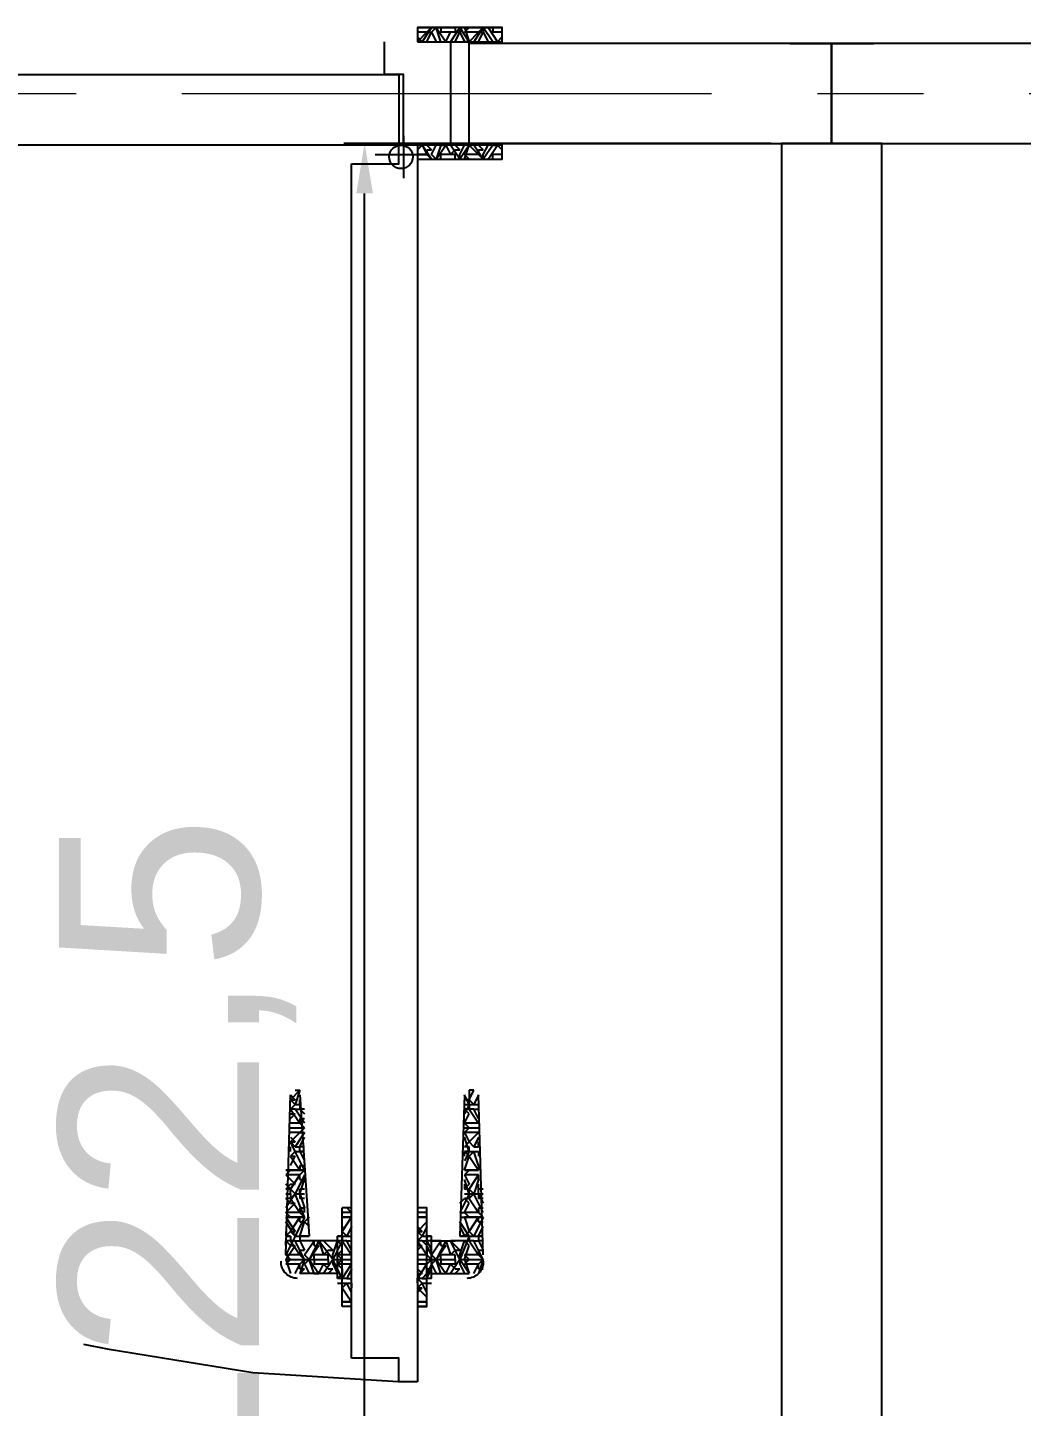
# Model space of a CAD drawing. Header units: centimetres. Extents: x -114 to 2948, y -828 to 1257.
# Drawn here: x 275.5 to 335.1, y 302.8 to 385.4 of the extents above; entities that cross this region are included whole.
import ezdxf

# ---------------------------------------------------------------- set-up
doc = ezdxf.new("R2010")
doc.units = ezdxf.units.CM
doc.linetypes.add('CENTER', pattern=[50.8, 31.75, -6.35, 6.35, -6.35])
doc.layers.add('AKS', color=4, linetype='CENTER', lineweight=13)
for name, color, linetype in [('IC_DUVAR_60', 30, 'Continuous'), ('IC_UCLU_H_60', 1, 'Continuous'), ('YENI_OLCU', 4, 'Continuous')]:
    doc.layers.add(name, color=color, linetype=linetype)
doc.styles.get("Standard").update_dxf_attribs({"font": 'Arial.ttf'})
doc.dimstyles.new('ISO-25', dxfattribs={"dimtxt": 12, "dimasz": 3, "dimexe": 1.25, "dimexo": 0.625, "dimgap": 4, "dimtad": 1, "dimtxsty": 'Standard', "dimcen": 2.5, "dimadec": 0, "dimazin": 0, "dimtfac": 1, "dimtmove": 0, "dimatfit": 3, "dimfxl": 1, "dimarcsym": 0})

# ---------------------------------------------------------------- blocks, each defined once
blk = doc.blocks.new('BOM_K01_IC_KAPI_ACIKLIK820')
at = {"color": 133, "linetype": 'Continuous', "lineweight": 25, "true_color": 0x6ec1dd}
for p, q in [((54328.39, 7919.031), (54328.39, 7993.181)), ((54324.442, 7991.771), (54324.442, 7920.159)), ((54324.442, 7988.67), (54323.879, 7988.67)), ((54323.879, 7988.67), (54323.879, 7982.749)), ((54324.442, 7988.67), (54323.879, 7988.67)), ((54323.879, 7988.388), (54324.442, 7988.388)), ((54324.442, 7988.388), (54323.879, 7988.388)), ((54323.879, 7987.542), (54324.442, 7988.388)), ((54324.442, 7988.67), (54324.442, 7988.67)), ((54324.442, 7988.67), (54324.442, 7988.67)), ((54324.442, 7988.388), (54324.442, 7988.388)), ((54328.953, 7988.67), (54328.39, 7988.67)), ((54328.39, 7988.388), (54328.953, 7988.388)), ((54328.953, 7988.388), (54328.39, 7988.388)), ((54328.39, 7987.542), (54328.953, 7988.106)), ((54323.597, 7987.26), (54323.879, 7987.26)), ((54323.879, 7987.824), (54323.879, 7987.542)), ((54324.16, 7987.26), (54323.879, 7987.542)), ((54323.879, 7987.542), (54323.879, 7987.542)), ((54323.879, 7987.26), (54323.879, 7987.26)), ((54323.879, 7987.26), (54324.442, 7987.26)), ((54323.879, 7987.26), (54323.879, 7986.978)), ((54323.879, 7987.26), (54323.879, 7987.26)), ((54323.879, 7987.26), (54323.879, 7986.978)), ((54323.879, 7987.26), (54323.879, 7987.26)), ((54324.442, 7987.824), (54324.16, 7987.26)), ((54324.16, 7987.26), (54324.442, 7987.26)), ((54324.442, 7987.26), (54324.442, 7987.542)), ((54324.442, 7987.26), (54324.442, 7987.26)), ((54324.442, 7987.26), (54324.442, 7987.26)), ((54328.39, 7987.824), (54328.672, 7987.542)), ((54328.672, 7987.26), (54328.39, 7987.542)), ((54328.672, 7987.26), (54328.39, 7987.542)), ((54328.39, 7987.542), (54328.672, 7987.542)), ((54328.39, 7987.26), (54328.39, 7987.26)), ((54328.39, 7987.26), (54328.39, 7987.26)), ((54328.39, 7987.26), (54328.39, 7986.978)), ((54328.672, 7987.26), (54328.953, 7987.26)), ((54328.672, 7987.26), (54328.953, 7987.26)), ((54328.953, 7987.26), (54329.235, 7987.26)), ((54328.953, 7987.26), (54328.953, 7987.26)), ((54328.953, 7987.26), (54328.953, 7986.978)), ((54328.953, 7987.26), (54328.953, 7987.26)), ((54320.495, 7985.851), (54320.777, 7986.696)), ((54321.059, 7986.696), (54321.341, 7986.133)), ((54321.623, 7985.851), (54321.341, 7986.696)), ((54321.341, 7986.696), (54321.623, 7986.415)), ((54323.597, 7986.696), (54321.341, 7986.696)), ((54321.341, 7986.415), (54321.341, 7986.133)), ((54321.341, 7986.415), (54321.623, 7986.415)), ((54321.623, 7986.133), (54321.905, 7986.696)), ((54322.187, 7986.696), (54321.905, 7985.851)), ((54321.905, 7985.851), (54322.469, 7986.696)), ((54322.187, 7986.696), (54322.187, 7986.696)), ((54322.187, 7986.696), (54322.469, 7986.696)), ((54322.469, 7986.696), (54322.751, 7986.133)), ((54323.033, 7986.415), (54322.751, 7986.133)), ((54323.033, 7986.696), (54323.315, 7986.415)), ((54323.033, 7986.415), (54323.315, 7986.415)), ((54323.315, 7986.133), (54323.597, 7986.696)), ((54323.879, 7986.696), (54323.597, 7986.978)), ((54323.879, 7986.978), (54323.597, 7986.978)), ((54323.597, 7986.978), (54323.597, 7986.978)), ((54323.597, 7986.978), (54323.597, 7984.441)), ((54324.16, 7986.978), (54323.879, 7986.978)), ((54323.879, 7986.978), (54324.442, 7986.133)), ((54323.879, 7986.978), (54323.879, 7986.978)), ((54323.879, 7986.696), (54323.879, 7986.696)), ((54323.879, 7986.415), (54323.879, 7986.696)), ((54324.442, 7986.415), (54324.16, 7986.978)), ((54324.16, 7986.978), (54324.442, 7986.978)), ((54324.442, 7986.978), (54324.442, 7986.978)), ((54324.442, 7986.978), (54324.442, 7986.978)), ((54324.442, 7986.978), (54324.442, 7986.978)), ((54328.672, 7986.978), (54328.39, 7986.978)), ((54328.39, 7986.978), (54328.953, 7986.133)), ((54328.39, 7986.696), (54328.672, 7986.696)), ((54328.39, 7986.415), (54328.672, 7986.696)), ((54328.953, 7986.696), (54328.672, 7986.978)), ((54328.672, 7986.978), (54328.953, 7986.978)), ((54328.953, 7986.978), (54328.953, 7986.978)), ((54329.235, 7986.978), (54328.953, 7986.978)), ((54328.953, 7986.978), (54329.235, 7986.415)), ((54328.953, 7986.978), (54328.953, 7986.978)), ((54328.953, 7986.415), (54328.953, 7986.133)), ((54328.953, 7986.415), (54329.235, 7986.415)), ((54329.235, 7986.978), (54329.235, 7984.441)), ((54329.235, 7986.133), (54329.517, 7986.696)), ((54329.235, 7986.696), (54331.491, 7986.696)), ((54329.235, 7986.415), (54329.235, 7986.415)), ((54329.799, 7986.696), (54329.517, 7985.851)), ((54329.517, 7985.851), (54330.081, 7986.696)), ((54329.799, 7986.696), (54329.799, 7986.696)), ((54329.799, 7986.696), (54330.081, 7986.696)), ((54330.081, 7986.696), (54330.363, 7986.133)), ((54330.645, 7986.415), (54330.363, 7986.133)), ((54330.645, 7986.696), (54330.927, 7986.415)), ((54330.645, 7986.415), (54330.927, 7986.415)), ((54330.927, 7986.133), (54331.209, 7986.696)), ((54331.209, 7985.851), (54331.491, 7986.696)), ((54331.491, 7986.696), (54331.491, 7986.696)), ((54331.491, 7986.696), (54331.491, 7986.696)), ((54331.773, 7986.696), (54332.055, 7986.133)), ((54332.337, 7985.851), (54332.055, 7986.696)), ((54332.055, 7986.415), (54332.055, 7986.133)), ((54332.055, 7986.415), (54332.337, 7986.415)), ((54320.777, 7985.851), (54320.495, 7986.133)), ((54321.341, 7986.133), (54320.495, 7986.133)), ((54320.495, 7985.851), (54320.495, 7985.851)), ((54320.495, 7985.851), (54320.495, 7985.851)), ((54320.777, 7985.851), (54320.495, 7985.569)), ((54320.495, 7985.851), (54321.059, 7985.005)), ((54321.341, 7985.569), (54320.495, 7985.569)), ((54320.495, 7985.569), (54320.777, 7975.983)), ((54320.777, 7984.723), (54321.341, 7985.569)), ((54321.623, 7985.851), (54321.059, 7984.723)), ((54321.623, 7985.851), (54321.341, 7986.133)), ((54321.623, 7985.851), (54321.341, 7985.569)), ((54321.341, 7985.287), (54321.341, 7985.569)), ((54321.905, 7985.851), (54321.623, 7986.133)), ((54321.905, 7985.851), (54321.623, 7985.569)), ((54321.623, 7985.569), (54322.187, 7984.723)), ((54322.469, 7984.723), (54321.905, 7985.851)), ((54321.905, 7985.851), (54321.905, 7985.851)), ((54321.905, 7985.851), (54321.905, 7985.851)), ((54321.905, 7985.851), (54322.469, 7985.005)), ((54322.187, 7985.851), (54322.187, 7986.133)), ((54323.033, 7986.133), (54322.187, 7986.133)), ((54322.187, 7985.851), (54322.187, 7985.569)), ((54323.033, 7985.569), (54322.187, 7985.569)), ((54322.469, 7984.723), (54322.751, 7985.569)), ((54323.033, 7985.287), (54322.751, 7985.569)), ((54323.033, 7985.851), (54323.033, 7986.133)), ((54323.033, 7985.851), (54323.033, 7985.569)), ((54323.315, 7985.851), (54323.315, 7986.133)), ((54323.315, 7985.851), (54323.597, 7985.851)), ((54323.315, 7985.851), (54323.597, 7985.851)), ((54323.315, 7985.851), (54323.315, 7985.569)), ((54323.315, 7985.851), (54323.597, 7985.851)), ((54323.315, 7985.569), (54323.597, 7984.723)), ((54323.879, 7985.851), (54323.597, 7986.133)), ((54323.879, 7986.133), (54323.597, 7986.133)), ((54323.597, 7985.851), (54323.879, 7985.851)), ((54323.879, 7985.851), (54323.597, 7985.569)), ((54323.597, 7985.851), (54323.597, 7985.569)), ((54323.879, 7985.569), (54323.597, 7985.569)), ((54323.597, 7985.569), (54323.879, 7985.287)), ((54324.442, 7986.133), (54323.879, 7986.133)), ((54323.879, 7985.851), (54324.442, 7985.851)), ((54324.442, 7985.569), (54323.879, 7985.569)), ((54323.879, 7984.723), (54324.442, 7985.569)), ((54324.442, 7986.133), (54324.442, 7986.133)), ((54324.442, 7985.569), (54324.442, 7985.569)), ((54328.953, 7986.133), (54328.39, 7986.133)), ((54328.39, 7985.851), (54328.953, 7985.851)), ((54328.953, 7985.569), (54328.39, 7985.569)), ((54328.39, 7984.723), (54328.953, 7985.569)), ((54329.235, 7985.851), (54328.953, 7986.133)), ((54328.953, 7986.133), (54328.953, 7986.133)), ((54328.953, 7986.133), (54328.953, 7986.133)), ((54328.953, 7985.851), (54329.235, 7985.851)), ((54329.235, 7985.851), (54328.953, 7985.569)), ((54329.235, 7985.569), (54328.953, 7985.005)), ((54328.953, 7985.287), (54328.953, 7985.569)), ((54328.953, 7985.569), (54328.953, 7985.569)), ((54328.953, 7985.569), (54328.953, 7985.569)), ((54329.517, 7985.851), (54329.235, 7986.133)), ((54329.235, 7985.851), (54330.645, 7985.851)), ((54329.235, 7985.851), (54329.235, 7985.569)), ((54329.235, 7985.851), (54329.235, 7985.851)), ((54329.517, 7985.851), (54329.235, 7985.569)), ((54329.235, 7985.569), (54329.799, 7984.723)), ((54330.081, 7984.723), (54329.517, 7985.851)), ((54329.517, 7985.851), (54329.517, 7985.851)), ((54329.517, 7985.851), (54329.517, 7985.851)), ((54329.517, 7985.851), (54330.081, 7985.005)), ((54329.799, 7985.851), (54329.799, 7986.133)), ((54330.645, 7986.133), (54329.799, 7986.133)), ((54329.799, 7985.851), (54329.799, 7985.569)), ((54330.645, 7985.569), (54329.799, 7985.569)), ((54330.081, 7984.723), (54330.363, 7985.569)), ((54330.645, 7985.287), (54330.363, 7985.569)), ((54330.645, 7985.851), (54330.645, 7986.133)), ((54330.645, 7985.851), (54330.645, 7985.569)), ((54330.927, 7985.851), (54330.927, 7986.133)), ((54330.927, 7985.851), (54332.337, 7985.851)), ((54330.927, 7985.851), (54331.209, 7985.851)), ((54330.927, 7985.851), (54330.927, 7985.569)), ((54330.927, 7985.851), (54331.209, 7985.851)), ((54330.927, 7985.569), (54331.209, 7984.723)), ((54331.491, 7985.851), (54331.209, 7986.133)), ((54332.055, 7986.133), (54331.209, 7986.133)), ((54331.491, 7985.851), (54331.209, 7985.569)), ((54331.209, 7985.851), (54331.491, 7985.005)), ((54332.055, 7985.569), (54331.209, 7985.569)), ((54331.491, 7984.723), (54332.055, 7985.569)), ((54332.337, 7985.851), (54331.773, 7984.723)), ((54332.337, 7985.851), (54332.055, 7986.133)), ((54332.337, 7985.851), (54332.055, 7985.569)), ((54332.055, 7985.287), (54332.055, 7985.569)), ((54332.337, 7985.569), (54332.055, 7975.983)), ((54332.337, 7985.569), (54332.337, 7985.569)), ((54332.337, 7985.569), (54332.337, 7985.287)), ((54320.777, 7985.005), (54320.495, 7984.723)), ((54320.495, 7985.005), (54320.495, 7984.723)), ((54320.777, 7984.723), (54320.495, 7984.723)), ((54320.777, 7985.005), (54321.059, 7985.005)), ((54320.777, 7984.441), (54320.777, 7984.723)), ((54321.059, 7984.723), (54320.777, 7984.723)), ((54321.059, 7984.723), (54321.341, 7984.723)), ((54321.341, 7985.287), (54321.623, 7985.287)), ((54321.341, 7984.723), (54321.623, 7985.287)), ((54321.341, 7984.441), (54321.341, 7984.723)), ((54322.187, 7984.723), (54321.341, 7984.723)), ((54323.597, 7984.723), (54321.905, 7984.723)), ((54322.187, 7985.005), (54322.187, 7984.723)), ((54322.187, 7985.005), (54322.469, 7985.005)), ((54322.187, 7984.723), (54322.187, 7984.723)), ((54322.469, 7984.723), (54322.469, 7984.723)), ((54322.751, 7984.723), (54323.315, 7985.287)), ((54322.751, 7984.723), (54322.751, 7984.723)), ((54323.597, 7984.723), (54322.751, 7984.723)), ((54323.033, 7985.287), (54323.315, 7985.287)), ((54323.879, 7985.005), (54323.597, 7984.723)), ((54323.879, 7984.723), (54323.597, 7984.723)), ((54323.597, 7984.723), (54323.597, 7984.723)), ((54323.879, 7985.287), (54323.879, 7985.005)), ((54323.879, 7985.005), (54323.879, 7985.005)), ((54323.879, 7984.441), (54323.879, 7984.723)), ((54323.879, 7984.441), (54323.879, 7984.723)), ((54324.16, 7984.723), (54323.879, 7984.723)), ((54324.442, 7985.287), (54324.16, 7984.723)), ((54324.16, 7984.723), (54324.442, 7984.723)), ((54324.442, 7984.723), (54324.442, 7984.723)), ((54324.442, 7984.723), (54324.442, 7984.723)), ((54324.442, 7984.723), (54324.442, 7984.723)), ((54328.39, 7985.287), (54328.672, 7985.005)), ((54328.39, 7985.005), (54328.672, 7985.005)), ((54328.39, 7984.441), (54328.39, 7984.723)), ((54328.672, 7984.723), (54328.39, 7984.723)), ((54328.953, 7985.005), (54328.672, 7984.723)), ((54328.672, 7984.723), (54328.953, 7984.723)), ((54328.953, 7985.287), (54329.235, 7985.287)), ((54328.953, 7984.723), (54329.235, 7985.287)), ((54328.953, 7984.723), (54328.953, 7984.723)), ((54328.953, 7984.441), (54328.953, 7984.723)), ((54329.235, 7984.723), (54328.953, 7984.723)), ((54329.235, 7985.287), (54329.235, 7985.287)), ((54329.235, 7985.287), (54329.235, 7985.287)), ((54329.799, 7984.723), (54329.235, 7984.723)), ((54329.235, 7984.723), (54330.645, 7984.723)), ((54329.799, 7985.005), (54329.799, 7984.723)), ((54329.799, 7985.005), (54330.081, 7985.005)), ((54329.799, 7984.723), (54329.799, 7984.723)), ((54330.081, 7984.723), (54330.081, 7984.723)), ((54330.363, 7984.723), (54330.927, 7985.287)), ((54330.363, 7984.723), (54330.363, 7984.723)), ((54331.491, 7984.723), (54330.363, 7984.723)), ((54330.645, 7985.287), (54330.927, 7985.287)), ((54331.491, 7985.005), (54331.209, 7984.723)), ((54331.491, 7985.005), (54331.491, 7985.005)), ((54331.491, 7984.441), (54331.491, 7984.723)), ((54331.773, 7984.723), (54331.491, 7984.723)), ((54331.773, 7984.723), (54332.055, 7984.723)), ((54332.055, 7985.287), (54332.337, 7985.287)), ((54332.055, 7984.723), (54332.337, 7985.287)), ((54332.055, 7984.441), (54332.055, 7984.723)), ((54332.337, 7984.723), (54332.055, 7984.723)), ((54320.495, 7984.441), (54320.777, 7984.441)), ((54321.059, 7984.441), (54320.495, 7983.595)), ((54320.777, 7984.159), (54320.495, 7984.441)), ((54320.777, 7984.441), (54320.495, 7984.441)), ((54320.495, 7984.159), (54320.495, 7984.441)), ((54320.495, 7983.313), (54321.059, 7984.159)), ((54320.777, 7984.441), (54320.777, 7984.441)), ((54321.059, 7984.441), (54320.777, 7984.159)), ((54320.777, 7984.159), (54321.059, 7984.159)), ((54320.777, 7984.159), (54321.341, 7983.313)), ((54321.059, 7984.441), (54321.905, 7984.441)), ((54321.059, 7984.441), (54321.341, 7984.441)), ((54321.341, 7984.441), (54321.341, 7984.441)), ((54321.905, 7984.441), (54321.341, 7984.441)), ((54321.341, 7984.441), (54321.623, 7983.595)), ((54321.341, 7975.983), (54321.905, 7984.441)), ((54321.623, 7983.595), (54321.905, 7983.877)), ((54321.905, 7984.441), (54321.905, 7984.441)), ((54323.597, 7984.441), (54323.879, 7984.441)), ((54323.879, 7984.441), (54323.597, 7984.441)), ((54323.879, 7984.441), (54324.442, 7984.441)), ((54323.879, 7984.441), (54323.879, 7984.441)), ((54323.879, 7984.441), (54323.879, 7984.159)), ((54323.879, 7984.441), (54323.879, 7984.441)), ((54324.16, 7984.441), (54323.879, 7984.159)), ((54323.879, 7984.441), (54323.879, 7984.441)), ((54323.879, 7984.159), (54323.879, 7984.159)), ((54323.879, 7983.877), (54323.879, 7984.159)), ((54323.879, 7984.159), (54324.442, 7983.313)), ((54323.879, 7984.159), (54323.879, 7984.159)), ((54324.442, 7983.877), (54324.16, 7984.441)), ((54324.16, 7984.441), (54324.442, 7984.441)), ((54324.442, 7984.441), (54324.442, 7984.441)), ((54324.442, 7984.441), (54324.442, 7984.441)), ((54324.442, 7984.441), (54324.442, 7984.441)), ((54328.39, 7984.441), (54328.39, 7984.441)), ((54328.672, 7984.441), (54328.39, 7984.159)), ((54328.39, 7984.441), (54328.39, 7984.441)), ((54328.672, 7984.441), (54328.39, 7984.159)), ((54328.39, 7984.159), (54328.672, 7984.159)), ((54328.39, 7983.877), (54328.672, 7984.159)), ((54328.39, 7984.159), (54328.953, 7983.595)), ((54328.672, 7984.441), (54328.953, 7984.441)), ((54328.672, 7984.441), (54328.953, 7984.441)), ((54328.953, 7984.441), (54329.235, 7984.441)), ((54328.953, 7984.441), (54328.953, 7984.441)), ((54328.953, 7984.441), (54328.953, 7984.441)), ((54329.235, 7984.441), (54328.953, 7984.441)), ((54328.953, 7984.441), (54328.953, 7984.159)), ((54328.953, 7984.441), (54328.953, 7984.441)), ((54328.953, 7984.159), (54328.953, 7984.159)), ((54330.645, 7984.441), (54330.645, 7984.441)), ((54331.491, 7984.441), (54330.927, 7983.595)), ((54331.491, 7984.441), (54330.927, 7984.441)), ((54330.927, 7983.877), (54331.209, 7984.441)), ((54331.209, 7975.983), (54330.927, 7984.441)), ((54331.491, 7984.159), (54331.209, 7984.441)), ((54331.209, 7983.313), (54331.491, 7984.159)), ((54331.491, 7984.441), (54331.491, 7984.441)), ((54331.773, 7984.441), (54331.491, 7984.159)), ((54331.491, 7984.159), (54331.491, 7984.159)), ((54331.491, 7984.159), (54332.055, 7983.313)), ((54332.337, 7983.313), (54331.773, 7984.441)), ((54331.773, 7984.441), (54332.055, 7984.441)), ((54332.055, 7984.441), (54332.055, 7984.441)), ((54332.337, 7984.441), (54332.055, 7984.441)), ((54332.055, 7984.441), (54332.337, 7983.877)), ((54320.495, 7983.313), (54321.623, 7983.313)), ((54320.495, 7983.313), (54320.495, 7983.313)), ((54320.777, 7983.313), (54320.495, 7983.313)), ((54320.777, 7983.313), (54320.495, 7983.031)), ((54321.341, 7983.313), (54320.495, 7983.313)), ((54320.495, 7983.031), (54320.495, 7983.031)), ((54321.341, 7983.031), (54320.495, 7983.031)), ((54320.495, 7983.031), (54321.059, 7982.467)), ((54320.777, 7982.185), (54321.341, 7983.031)), ((54321.341, 7983.595), (54321.341, 7983.313)), ((54321.341, 7983.595), (54321.623, 7983.595)), ((54321.623, 7983.313), (54321.341, 7983.313)), ((54321.623, 7983.313), (54321.341, 7983.031)), ((54321.341, 7982.749), (54321.341, 7983.031)), ((54321.905, 7983.313), (54321.623, 7983.595)), ((54321.623, 7983.031), (54321.623, 7982.749)), ((54323.879, 7983.313), (54324.442, 7983.313)), ((54324.442, 7983.313), (54323.879, 7983.313)), ((54324.442, 7983.031), (54323.879, 7983.031)), ((54324.16, 7982.749), (54324.442, 7983.031)), ((54324.442, 7983.313), (54324.442, 7983.313)), ((54324.442, 7983.031), (54324.442, 7983.031)), ((54328.39, 7983.313), (54328.953, 7983.313)), ((54328.953, 7983.313), (54328.39, 7983.313)), ((54328.953, 7983.031), (54328.39, 7983.031)), ((54330.927, 7983.313), (54332.337, 7983.313)), ((54330.927, 7983.313), (54331.209, 7983.313)), ((54331.491, 7981.903), (54330.927, 7983.031)), ((54330.927, 7983.031), (54331.209, 7983.031)), ((54331.491, 7983.313), (54331.209, 7983.313)), ((54331.491, 7983.313), (54331.209, 7983.031)), ((54332.055, 7983.313), (54331.209, 7983.313)), ((54332.055, 7983.031), (54331.209, 7983.031)), ((54331.209, 7983.031), (54331.491, 7982.467)), ((54331.491, 7982.185), (54332.055, 7983.031)), ((54332.337, 7983.031), (54331.773, 7981.903)), ((54332.055, 7983.595), (54332.055, 7983.313)), ((54332.055, 7983.595), (54332.337, 7983.595)), ((54332.337, 7983.313), (54332.055, 7983.313)), ((54332.337, 7983.313), (54332.055, 7983.031)), ((54332.055, 7982.749), (54332.055, 7983.031)), ((54320.777, 7982.467), (54320.495, 7982.185)), ((54320.777, 7982.185), (54320.495, 7982.185)), ((54320.495, 7982.185), (54320.495, 7982.185)), ((54320.777, 7982.467), (54321.059, 7982.467)), ((54320.777, 7981.903), (54320.777, 7982.185)), ((54321.059, 7981.903), (54320.777, 7982.185)), ((54321.341, 7982.749), (54321.623, 7982.749)), ((54321.341, 7981.903), (54321.623, 7982.749)), ((54321.341, 7981.903), (54321.341, 7982.185)), ((54321.623, 7982.185), (54321.341, 7982.185)), ((54321.623, 7982.749), (54321.623, 7982.749)), ((54324.442, 7982.749), (54323.879, 7982.749)), ((54328.953, 7982.749), (54328.953, 7982.749)), ((54330.927, 7982.467), (54331.209, 7982.185)), ((54331.491, 7982.467), (54331.209, 7982.185)), ((54331.491, 7982.185), (54331.209, 7982.185)), ((54331.491, 7982.467), (54331.491, 7982.467)), ((54331.491, 7981.903), (54331.491, 7982.185)), ((54331.773, 7981.903), (54331.491, 7982.185)), ((54332.055, 7982.749), (54332.337, 7982.749)), ((54332.055, 7981.903), (54332.337, 7982.467)), ((54332.055, 7981.903), (54332.055, 7982.185)), ((54332.337, 7982.185), (54332.055, 7982.185)), ((54320.495, 7981.903), (54320.777, 7981.903)), ((54320.777, 7981.34), (54320.495, 7981.622)), ((54320.777, 7981.622), (54320.495, 7981.622)), ((54320.495, 7981.622), (54320.495, 7981.622)), ((54320.777, 7981.903), (54320.777, 7981.622)), ((54321.059, 7981.903), (54320.777, 7981.622)), ((54320.777, 7981.622), (54321.341, 7980.776)), ((54321.059, 7981.903), (54321.623, 7981.903)), ((54321.059, 7981.903), (54321.341, 7981.903)), ((54321.059, 7981.903), (54321.341, 7981.903)), ((54321.341, 7981.903), (54321.341, 7981.622)), ((54321.341, 7981.903), (54321.623, 7981.058)), ((54321.623, 7981.622), (54321.341, 7981.622)), ((54331.491, 7981.903), (54331.209, 7981.058)), ((54331.491, 7981.34), (54331.209, 7981.622)), ((54331.491, 7981.622), (54331.209, 7981.622)), ((54331.209, 7981.34), (54331.209, 7981.622)), ((54331.491, 7981.903), (54331.491, 7981.622)), ((54331.773, 7981.903), (54331.491, 7981.622)), ((54331.491, 7981.622), (54332.055, 7980.776)), ((54332.055, 7981.058), (54331.773, 7981.903)), ((54331.773, 7981.903), (54332.055, 7981.903)), ((54331.773, 7981.903), (54332.055, 7981.903)), ((54332.055, 7981.903), (54332.055, 7981.622)), ((54332.055, 7981.903), (54332.055, 7981.34)), ((54332.337, 7981.622), (54332.055, 7981.622)), ((54320.495, 7980.776), (54321.059, 7981.34)), ((54320.777, 7980.494), (54320.495, 7980.776)), ((54321.341, 7980.776), (54320.495, 7980.776)), ((54320.777, 7981.34), (54321.059, 7981.34)), ((54321.341, 7981.058), (54321.341, 7980.776)), ((54321.341, 7981.058), (54321.623, 7981.058)), ((54321.623, 7980.494), (54321.341, 7980.776)), ((54321.623, 7980.776), (54321.623, 7981.058)), ((54321.623, 7980.776), (54321.623, 7980.776)), ((54331.209, 7980.776), (54331.491, 7981.34)), ((54331.209, 7980.776), (54331.209, 7980.776)), ((54331.491, 7980.494), (54331.209, 7980.776)), ((54332.055, 7980.776), (54331.209, 7980.776)), ((54331.491, 7981.34), (54331.491, 7981.34)), ((54332.055, 7981.058), (54332.055, 7980.776)), ((54332.055, 7981.058), (54332.055, 7981.058)), ((54332.055, 7980.776), (54332.055, 7980.776)), ((54320.495, 7980.494), (54321.623, 7980.494)), ((54320.777, 7980.494), (54320.495, 7980.494)), ((54321.341, 7980.494), (54320.495, 7980.494)), ((54320.777, 7979.648), (54321.341, 7980.494)), ((54320.777, 7980.212), (54321.059, 7979.648)), ((54321.623, 7980.494), (54321.341, 7980.494)), ((54321.341, 7980.212), (54321.341, 7980.494)), ((54321.341, 7980.212), (54321.623, 7980.212)), ((54321.341, 7979.366), (54321.623, 7979.93)), ((54331.209, 7980.494), (54332.055, 7980.494)), ((54331.209, 7980.494), (54331.209, 7980.494)), ((54331.491, 7980.494), (54331.209, 7980.494)), ((54332.055, 7980.494), (54331.209, 7980.494)), ((54331.209, 7980.494), (54331.491, 7979.648)), ((54331.491, 7979.366), (54331.209, 7979.93)), ((54331.491, 7979.648), (54332.055, 7980.494)), ((54332.055, 7980.212), (54331.773, 7979.366)), ((54332.055, 7980.494), (54332.055, 7980.494)), ((54332.055, 7980.212), (54332.055, 7980.494)), ((54332.055, 7980.212), (54332.055, 7980.212)), ((54321.059, 7979.366), (54320.777, 7979.648)), ((54321.059, 7979.366), (54320.777, 7979.648)), ((54320.777, 7979.648), (54320.777, 7979.648)), ((54320.777, 7979.648), (54321.059, 7979.648)), ((54320.777, 7979.366), (54320.777, 7979.366)), ((54320.777, 7979.366), (54320.777, 7979.366)), ((54320.777, 7979.366), (54320.777, 7979.084)), ((54320.777, 7979.366), (54320.777, 7979.366)), ((54321.059, 7979.084), (54320.777, 7978.802)), ((54320.777, 7979.084), (54320.777, 7979.084)), ((54321.059, 7979.366), (54321.623, 7979.366)), ((54321.059, 7979.366), (54321.341, 7979.366)), ((54321.623, 7978.238), (54321.059, 7979.084)), ((54321.059, 7979.084), (54321.341, 7979.084)), ((54321.341, 7979.366), (54321.341, 7979.366)), ((54321.341, 7979.366), (54321.341, 7979.084)), ((54321.623, 7979.366), (54321.341, 7979.366)), ((54321.623, 7979.084), (54321.341, 7979.084)), ((54321.341, 7979.084), (54321.623, 7978.52)), ((54331.491, 7979.648), (54331.209, 7979.366)), ((54331.209, 7979.648), (54331.209, 7979.366)), ((54331.491, 7979.366), (54331.209, 7978.52)), ((54331.491, 7979.366), (54331.209, 7979.366)), ((54331.491, 7978.802), (54331.209, 7979.084)), ((54331.491, 7979.084), (54331.209, 7979.084)), ((54331.209, 7979.084), (54331.209, 7979.084)), ((54331.773, 7979.366), (54331.491, 7979.648)), ((54331.491, 7979.648), (54331.491, 7979.648)), ((54331.491, 7979.366), (54331.491, 7979.366)), ((54331.491, 7979.366), (54331.491, 7979.084)), ((54331.773, 7979.084), (54331.491, 7978.802)), ((54331.773, 7979.366), (54332.055, 7979.366)), ((54332.055, 7978.52), (54331.773, 7979.084)), ((54331.773, 7979.084), (54332.055, 7979.084)), ((54332.055, 7979.366), (54332.055, 7979.648)), ((54332.055, 7979.366), (54332.055, 7979.366)), ((54332.055, 7979.366), (54332.055, 7979.366)), ((54332.055, 7979.084), (54332.055, 7979.084)), ((54332.055, 7979.084), (54332.055, 7979.084)), ((54332.055, 7979.084), (54332.055, 7978.802)), ((54320.777, 7978.802), (54321.059, 7978.802)), ((54320.777, 7978.52), (54321.059, 7978.802)), ((54320.777, 7978.802), (54321.341, 7978.238)), ((54321.341, 7978.238), (54320.777, 7978.238)), ((54321.623, 7977.956), (54321.341, 7978.238)), ((54321.341, 7978.238), (54321.341, 7978.238)), ((54321.341, 7978.238), (54321.623, 7978.238)), ((54331.209, 7978.238), (54331.491, 7978.802)), ((54331.491, 7977.956), (54331.209, 7978.238)), ((54332.055, 7978.238), (54331.209, 7978.238)), ((54331.491, 7978.802), (54331.491, 7978.802)), ((54331.491, 7978.802), (54332.055, 7978.238)), ((54332.055, 7978.238), (54332.055, 7978.238)), ((54320.777, 7977.956), (54321.623, 7977.956)), ((54321.341, 7977.674), (54320.777, 7977.674)), ((54320.777, 7976.829), (54321.341, 7977.674)), ((54320.777, 7977.392), (54321.059, 7977.111)), ((54321.623, 7977.674), (54321.059, 7976.829)), ((54321.623, 7977.956), (54321.341, 7977.674)), ((54321.341, 7977.392), (54321.341, 7977.674)), ((54321.341, 7977.392), (54321.623, 7977.392)), ((54331.209, 7977.956), (54332.055, 7977.956)), ((54331.491, 7977.956), (54331.209, 7977.674)), ((54332.055, 7977.674), (54331.209, 7977.674)), ((54331.209, 7977.674), (54331.491, 7977.111)), ((54331.491, 7976.829), (54332.055, 7977.674)), ((54332.055, 7977.392), (54331.773, 7976.829)), ((54332.055, 7977.674), (54332.055, 7977.674)), ((54320.777, 7977.111), (54321.059, 7977.111)), ((54321.059, 7976.829), (54320.777, 7976.829)), ((54320.777, 7976.547), (54320.777, 7976.547)), ((54321.059, 7976.547), (54320.777, 7976.265)), ((54320.777, 7976.547), (54320.777, 7976.547)), ((54320.777, 7976.547), (54320.777, 7976.547)), ((54321.059, 7976.547), (54320.777, 7976.265)), ((54321.059, 7976.829), (54321.341, 7976.829)), ((54321.059, 7976.547), (54321.341, 7976.547)), ((54321.059, 7976.547), (54321.341, 7976.547)), ((54321.341, 7976.829), (54321.623, 7977.111)), ((54321.341, 7976.547), (54321.341, 7976.829)), ((54321.623, 7976.829), (54321.341, 7976.829)), ((54321.341, 7976.547), (54321.341, 7976.265)), ((54321.341, 7976.547), (54321.341, 7976.265)), ((54331.491, 7976.547), (54331.209, 7977.111)), ((54331.491, 7977.111), (54331.209, 7976.829)), ((54331.491, 7976.829), (54331.209, 7976.829)), ((54331.491, 7976.547), (54331.209, 7975.983)), ((54331.491, 7977.111), (54331.491, 7977.111)), ((54331.491, 7976.547), (54331.491, 7976.829)), ((54331.773, 7976.829), (54331.491, 7976.829)), ((54331.491, 7976.547), (54331.491, 7976.265)), ((54331.773, 7976.547), (54331.491, 7976.265)), ((54331.773, 7976.829), (54332.055, 7976.829)), ((54332.055, 7975.983), (54331.773, 7976.547)), ((54331.773, 7976.547), (54332.055, 7976.547)), ((54332.055, 7976.829), (54332.055, 7976.829)), ((54332.055, 7976.547), (54332.055, 7976.547)), ((54320.777, 7976.265), (54321.059, 7976.265)), ((54320.777, 7975.983), (54321.059, 7976.265)), ((54320.777, 7976.265), (54321.341, 7975.701)), ((54321.059, 7975.983), (54321.059, 7975.983)), ((54321.059, 7975.701), (54321.341, 7975.701)), ((54321.341, 7976.265), (54321.341, 7976.265)), ((54321.341, 7975.983), (54321.341, 7975.983)), ((54331.491, 7976.265), (54331.209, 7976.265)), ((54331.491, 7976.265), (54331.209, 7976.265)), ((54331.491, 7976.265), (54331.491, 7976.265)), ((54331.491, 7975.701), (54331.491, 7976.265)), ((54331.491, 7976.265), (54331.773, 7975.701)), ((54331.491, 7975.983), (54331.491, 7975.983)), ((54331.773, 7975.701), (54331.491, 7975.701)), ((54331.773, 7975.983), (54331.773, 7975.983)), ((54327.544, 7918.467), (54327.544, 7921.004)), ((54325.852, 7919.595), (54328.953, 7919.595)), ((54328.953, 7919.595), (54328.39, 7919.595)), ((54329.235, 7919.877), (54328.672, 7919.031)), ((54328.672, 7919.031), (54328.953, 7919.595)), ((54329.235, 7919.877), (54328.953, 7919.595)), ((54328.953, 7919.313), (54328.953, 7919.595)), ((54329.235, 7919.877), (54329.235, 7919.877)), ((54329.235, 7919.877), (54329.235, 7919.877)), ((54329.517, 7919.877), (54329.235, 7919.595)), ((54329.235, 7919.595), (54329.517, 7919.031)), ((54329.799, 7919.031), (54329.517, 7919.877)), ((54329.517, 7919.877), (54329.517, 7919.877)), ((54329.517, 7919.877), (54330.081, 7919.031)), ((54329.799, 7919.877), (54329.799, 7919.877)), ((54329.799, 7919.877), (54329.799, 7919.595)), ((54330.645, 7919.595), (54329.799, 7919.595)), ((54330.081, 7919.031), (54330.363, 7919.595)), ((54330.927, 7919.877), (54330.363, 7919.031)), ((54330.645, 7919.313), (54330.363, 7919.595)), ((54330.645, 7919.877), (54330.645, 7919.877)), ((54330.645, 7919.877), (54330.645, 7919.595)), ((54331.491, 7919.031), (54330.927, 7919.877)), ((54330.927, 7919.877), (54330.927, 7919.595)), ((54330.927, 7919.877), (54331.209, 7919.877)), ((54330.927, 7919.595), (54331.209, 7919.031)), ((54331.491, 7919.877), (54331.209, 7919.877)), ((54331.491, 7919.877), (54331.209, 7919.595)), ((54331.209, 7919.877), (54331.491, 7919.031)), ((54332.055, 7919.595), (54331.209, 7919.595)), ((54331.491, 7919.031), (54332.055, 7919.595)), ((54332.337, 7919.877), (54331.773, 7919.031)), ((54332.337, 7919.877), (54332.055, 7919.595)), ((54332.055, 7919.313), (54332.055, 7919.595)), ((54332.901, 7919.031), (54332.337, 7919.877)), ((54332.337, 7919.877), (54332.337, 7919.877)), ((54332.337, 7919.877), (54332.337, 7919.595)), ((54332.337, 7919.877), (54332.619, 7919.877)), ((54332.337, 7919.595), (54332.619, 7919.031)), ((54332.619, 7919.877), (54333.183, 7919.031)), ((54332.901, 7919.877), (54332.901, 7919.877)), ((54332.901, 7919.877), (54332.901, 7919.595)), ((54333.464, 7919.595), (54332.901, 7919.595)), ((54327.544, 7919.031), (54253.394, 7919.031)), ((54327.262, 7914.802), (54327.262, 7919.031)), ((54328.39, 7919.313), (54328.672, 7919.031)), ((54328.39, 7919.031), (54328.672, 7919.031)), ((54328.953, 7919.313), (54329.235, 7919.313)), ((54328.953, 7919.031), (54329.235, 7919.313)), ((54329.799, 7919.031), (54329.799, 7919.031)), ((54329.799, 7919.031), (54330.081, 7919.031)), ((54330.363, 7912.828), (54330.363, 7919.031)), ((54330.645, 7919.313), (54330.927, 7919.313)), ((54330.645, 7919.031), (54330.927, 7919.313)), ((54331.491, 7919.031), (54331.209, 7919.031)), ((54331.491, 7919.031), (54331.491, 7919.031)), ((54332.055, 7919.313), (54332.337, 7919.313)), ((54332.055, 7919.031), (54332.337, 7919.313)), ((54332.901, 7919.031), (54332.901, 7919.031)), ((54332.901, 7919.031), (54333.183, 7919.031)), ((54333.183, 7919.031), (54333.464, 7919.313)), ((54333.464, 7919.031), (54333.464, 7919.031)), ((54253.394, 7914.802), (54327.262, 7914.802)), ((54326.416, 7914.802), (54326.416, 7912.828)), ((54328.39, 7912.828), (54328.672, 7912.828)), ((54328.39, 7912.546), (54328.672, 7912.828)), ((54328.39, 7912.828), (54328.953, 7912.264)), ((54329.235, 7911.982), (54328.672, 7912.828)), ((54328.953, 7912.828), (54329.235, 7912.264)), ((54329.235, 7912.264), (54329.517, 7912.828)), ((54329.799, 7912.828), (54329.517, 7911.982)), ((54329.517, 7911.982), (54330.081, 7912.828)), ((54329.799, 7912.828), (54329.799, 7912.828)), ((54329.799, 7912.828), (54330.081, 7912.828)), ((54330.081, 7912.828), (54330.363, 7912.264)), ((54330.927, 7911.982), (54330.363, 7912.828)), ((54330.645, 7912.828), (54330.927, 7912.264)), ((54331.491, 7912.828), (54330.927, 7911.982)), ((54330.927, 7912.264), (54331.209, 7912.828)), ((54331.491, 7912.828), (54331.209, 7912.828)), ((54331.209, 7911.982), (54331.491, 7912.828)), ((54331.491, 7912.828), (54331.491, 7912.828)), ((54331.491, 7912.828), (54332.055, 7912.264)), ((54332.337, 7911.982), (54331.773, 7912.828)), ((54332.055, 7912.828), (54332.337, 7912.264)), ((54332.337, 7912.264), (54332.619, 7912.828)), ((54332.619, 7911.982), (54333.183, 7912.828)), ((54332.901, 7912.828), (54332.901, 7912.828)), ((54332.901, 7912.828), (54333.183, 7912.828)), ((54333.183, 7912.828), (54333.464, 7912.546)), ((54333.464, 7912.828), (54333.464, 7912.828)), ((54328.953, 7912.264), (54328.39, 7912.264)), ((54329.235, 7911.982), (54328.953, 7912.264)), ((54328.953, 7912.264), (54328.953, 7912.264)), ((54328.953, 7912.264), (54329.235, 7912.264)), ((54329.517, 7911.982), (54329.235, 7912.264)), ((54329.235, 7911.982), (54329.235, 7911.982)), ((54329.235, 7911.982), (54329.235, 7911.982)), ((54329.517, 7911.982), (54329.517, 7911.982)), ((54329.799, 7911.982), (54329.799, 7912.264)), ((54330.645, 7912.264), (54329.799, 7912.264)), ((54329.799, 7911.982), (54329.799, 7911.982)), ((54330.645, 7912.264), (54330.363, 7912.264)), ((54330.645, 7911.982), (54330.645, 7912.264)), ((54330.645, 7912.264), (54330.927, 7912.264)), ((54330.645, 7911.982), (54330.645, 7911.982)), ((54330.927, 7911.982), (54330.927, 7912.264)), ((54330.927, 7911.982), (54331.209, 7911.982)), ((54331.491, 7911.982), (54331.209, 7912.264)), ((54332.055, 7912.264), (54331.209, 7912.264)), ((54331.491, 7911.982), (54331.491, 7911.982)), ((54332.055, 7912.264), (54332.055, 7912.264)), ((54332.055, 7912.264), (54332.337, 7912.264)), ((54332.337, 7911.982), (54332.337, 7912.264)), ((54332.337, 7911.982), (54332.619, 7911.982)), ((54332.901, 7911.982), (54332.901, 7912.264)), ((54333.464, 7912.264), (54332.901, 7912.264)), ((54332.901, 7911.982), (54332.901, 7911.982))]:
    blk.add_line(p, q, dxfattribs=at)
at = {"color": 7, "linetype": 'Continuous', "lineweight": 25}
blk.add_lwpolyline([(54308.372, 7990.926), (54309.782, 7991.208), (54318.522, 7992.617), (54327.544, 7993.181)], dxfattribs=at)
at = {"color": 133, "linetype": 'Continuous', "lineweight": 25, "true_color": 0x6ec1dd}
for points in [[(54328.39, 7993.181), (54327.262, 7993.181), (54327.262, 7991.771), (54324.442, 7991.771)], [(54328.39, 7988.67), (54328.953, 7988.67), (54328.953, 7982.749), (54328.39, 7982.749)], [(54328.953, 7987.824), (54328.672, 7987.26), (54328.39, 7986.978)], [(54323.879, 7986.978), (54323.597, 7986.415), (54323.315, 7985.851), (54322.469, 7984.723)], [(54323.879, 7984.723), (54323.597, 7985.287), (54323.315, 7985.851), (54322.751, 7986.696)], [(54323.597, 7985.851), (54323.597, 7986.133), (54323.879, 7986.415)], [(54329.235, 7985.851), (54329.235, 7986.133), (54328.953, 7986.696)], [(54331.491, 7984.441), (54330.927, 7985.851), (54330.363, 7986.696)], [(54331.491, 7986.696), (54330.927, 7985.851), (54330.363, 7984.723)], [(54320.495, 7985.851), (54321.623, 7985.851), (54323.033, 7985.851)], [(54321.623, 7983.313), (54321.059, 7984.441), (54320.495, 7985.569)], [(54328.953, 7983.877), (54328.672, 7984.441), (54328.39, 7984.723)], [(54330.927, 7984.441), (54331.491, 7984.441), (54332.337, 7984.441)], [(54321.623, 7983.313), (54321.059, 7981.903), (54320.495, 7981.34)], [(54321.623, 7980.776), (54321.059, 7981.903), (54320.495, 7982.749)], [(54331.209, 7981.903), (54331.491, 7981.903), (54332.337, 7981.903)], [(54321.623, 7980.494), (54321.059, 7979.366), (54320.777, 7978.802)], [(54331.209, 7979.366), (54331.491, 7979.366), (54332.055, 7979.366)], [(54321.341, 7975.701), (54321.059, 7976.547), (54320.777, 7976.829)], [(54331.209, 7976.547), (54331.491, 7976.547), (54332.055, 7976.547)], [(54324.442, 7920.159), (54327.262, 7920.159), (54327.262, 7919.031)], [(54328.39, 7919.031), (54328.39, 7919.877), (54333.464, 7919.877), (54333.464, 7919.031), (54327.544, 7919.031)], [(54328.39, 7919.877), (54329.235, 7919.877), (54330.645, 7919.877)], [(54330.927, 7919.877), (54332.337, 7919.877), (54333.464, 7919.877)], [(54327.544, 7919.031), (54327.544, 7914.802), (54326.416, 7914.802)], [(54332.901, 7912.828), (54332.337, 7911.982), (54332.055, 7912.264)], [(54328.39, 7911.982), (54329.235, 7911.982), (54330.645, 7911.982)], [(54330.927, 7911.982), (54332.337, 7911.982), (54333.464, 7911.982)]]:
    blk.add_lwpolyline(points, dxfattribs=at)
blk.add_lwpolyline([(54328.39, 7912.828), (54333.464, 7912.828), (54333.464, 7911.982), (54328.39, 7911.982)], close=True, dxfattribs=at)
for points in [[(54320.487, 7986.673), (54320.3, 7986.479), (54320.202, 7986.216), (54320.214, 7985.947)], [(54321.2, 7986.978), (54320.931, 7986.978), (54320.673, 7986.868), (54320.487, 7986.673)], [(54332.063, 7986.673), (54331.877, 7986.868), (54331.619, 7986.978), (54331.35, 7986.978)], [(54332.336, 7985.947), (54332.348, 7986.216), (54332.25, 7986.479), (54332.063, 7986.673)], [(54327.403, 7920.441), (54327.014, 7920.441), (54326.698, 7920.125), (54326.698, 7919.736)], [(54328.108, 7919.736), (54328.108, 7920.125), (54327.792, 7920.441), (54327.403, 7920.441)], [(54326.698, 7919.736), (54326.698, 7919.346), (54327.014, 7919.031), (54327.403, 7919.031)], [(54327.403, 7919.031), (54327.792, 7919.031), (54328.108, 7919.346), (54328.108, 7919.736)]]:
    blk.add_open_spline(points, degree=3, dxfattribs=at)
blk = doc.blocks.new('BOM_I11_1255p0_H_K01_PM')
blk.add_lwpolyline([(103.75, 0), (125.5, 0), (125.5, 6), (103.75, 6)], close=True)
at = {"yscale": -1}
blk.add_blockref('BOM_K01_IC_KAPI_ACIKLIK820', (-54227.719, 7918.93), dxfattribs=at)
blk = doc.blocks.new('BOM_I11_1255p0_H_K01_MM')
blk.add_lwpolyline([(0, 0), (21.75, 0), (21.75, 6), (0, 6)], close=True)
blk = doc.blocks.new('BOM_I07_1225p0_V_DOLU_PP')
blk.add_lwpolyline([(0, 0), (6, 0), (6, 122.5), (0, 122.5)], close=True)
blk = doc.blocks.new('BOM_B03_UCLU_H_60')
at = {"color": 31}
for p, q in [((7543.678, 804.49), (7543.678, 809.49)), ((7552.178, 809.99), (7549.678, 809.99)), ((7549.678, 809.99), (7549.678, 803.99)), ((7549.678, 804.49), (7549.678, 809.49)), ((7549.678, 806.99), (7543.678, 806.99)), ((7543.678, 806.99), (7543.678, 804.49)), ((7549.678, 804.49), (7549.678, 806.99)), ((7549.678, 803.99), (7552.178, 803.99))]:
    blk.add_line(p, q, dxfattribs=at)
blk = doc.blocks.new('*D163')
at = {"layer": 'Defpoints', "color": 0, "transparency": 16777216}
for p in [(295.75, 378.5), (320.75, 378.5), (320.75, 256)]:
    blk.add_point(p, dxfattribs=at)
at = {"layer": 'YENI_OLCU', "color": 0, "lineweight": -2, "transparency": 16777216}
for p, q in [((320.125, 378.5), (294.5, 378.5)), ((295.75, 259), (295.75, 375.5)), ((320.125, 256), (294.5, 256))]:
    blk.add_line(p, q, dxfattribs=at)
at = {"layer": 'YENI_OLCU', "color": 0, "transparency": 16777216}
for points in [[(295.25, 375.5), (296.25, 375.5), (295.75, 378.5)], [(295.25, 259), (296.25, 259), (295.75, 256)]]:
    blk.add_solid(points, dxfattribs=at)
at = {"layer": 'YENI_OLCU', "color": 0, "transparency": 16777216, "insert": (284.539, 317.25), "char_height": 12, "attachment_point": 5, "rotation": 90}
blk.add_mtext('122,5', dxfattribs=at)

msp = doc.modelspace()

# ---------------------------------------------------------------- linework, layer by layer
at = {"layer": 'AKS'}
msp.add_line((-20, 381.5), (795, 381.5), dxfattribs=at)

# ---------------------------------------------------------------- block references
at = {"layer": 'IC_DUVAR_60'}
for name, p in [('BOM_I11_1255p0_H_K01_PM', (198.25, 378.5)), ('BOM_I11_1255p0_H_K01_MM', (323.75, 378.5)), ('BOM_I07_1225p0_V_DOLU_PP', (320.75, 256))]:
    msp.add_blockref(name, p, dxfattribs=at)
at = {"layer": 'IC_UCLU_H_60', "rotation": 270}
msp.add_blockref('BOM_B03_UCLU_H_60', (-483.24, 7928.178), dxfattribs=at)

# ---------------------------------------------------------------- dimensions: what is measured, and where the dimension line sits
at = {"layer": 'YENI_OLCU'}
dim = msp.add_linear_dim(base=(295.75, 378.5), p1=(320.75, 256), p2=(320.75, 378.5), angle=90, dimstyle='ISO-25', dxfattribs=at)
dim.commit()
dim.dimension.update_dxf_attribs({"geometry": '*D163', "text_midpoint": (284.539, 317.25)})

doc.saveas('drawing.dxf')
